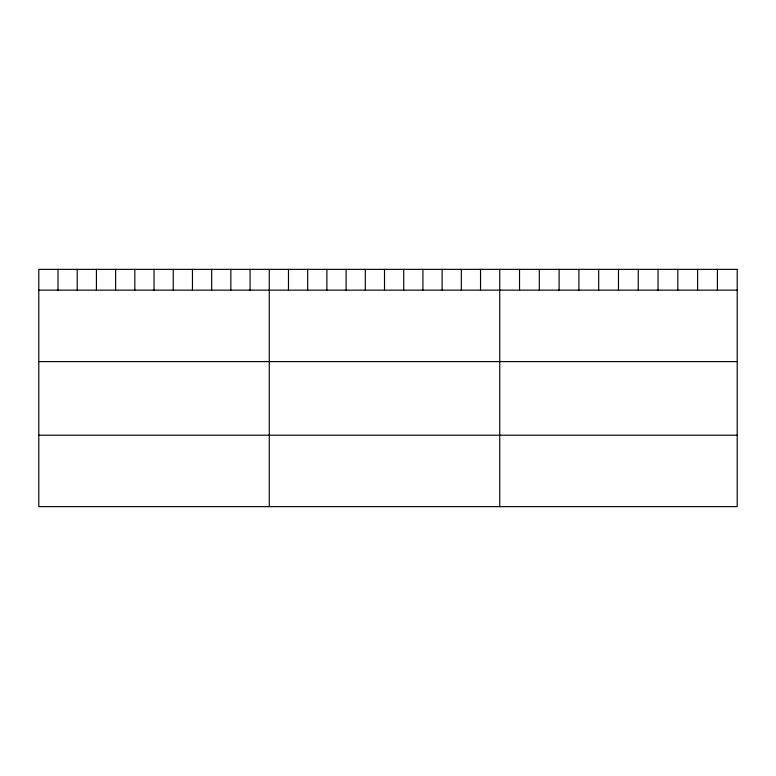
<?xml version="1.0" encoding="UTF-8"?>
<svg xmlns="http://www.w3.org/2000/svg" width="776" height="776" viewBox="0 0 776 776"><rect width="100%" height="100%" fill="white"/><g stroke="black" fill="none" stroke-linecap="round" stroke-linejoin="round"><path stroke-width="1.16" d="M38.8 290.146L737.2 290.146M38.8 361.597L737.2 361.597M38.8 435.2L737.2 435.2M717.412 269.359L717.412 290.146M697.624 269.359L697.624 290.146M677.836 269.359L677.836 290.146M658.048 269.359L658.048 290.146M638.26 269.359L638.26 290.146M618.472 269.359L618.472 290.146M598.684 269.359L598.684 290.146M578.896 269.359L578.896 290.146M559.108 269.359L559.108 290.146M539.32 269.359L539.32 290.146M519.532 269.359L519.532 290.146M499.744 269.359L499.744 506.641M480.538 269.359L480.538 290.146M461.332 269.359L461.332 290.146M442.126 269.359L442.126 290.146M422.92 269.359L422.92 290.146M403.714 269.359L403.714 290.146M384.508 269.359L384.508 290.146M365.302 269.359L365.302 290.146M346.096 269.359L346.096 290.146M326.89 269.359L326.89 290.146M307.684 269.359L307.684 290.146M288.478 269.359L288.478 290.146M269.272 269.359L269.272 506.641M250.066 269.359L250.066 290.146M230.86 269.359L230.86 290.146M211.654 269.359L211.654 290.146M192.448 269.359L192.448 290.146M173.242 269.359L173.242 290.146M154.036 269.359L154.036 290.146M134.83 269.359L134.83 290.146M115.624 269.359L115.624 290.146M96.418 269.359L96.418 290.146M77.212 269.359L77.212 290.146M58.006 269.359L58.006 290.146M737.2 269.359L38.8 269.359L38.8 506.641L737.2 506.641L737.2 269.359"/></g></svg>
